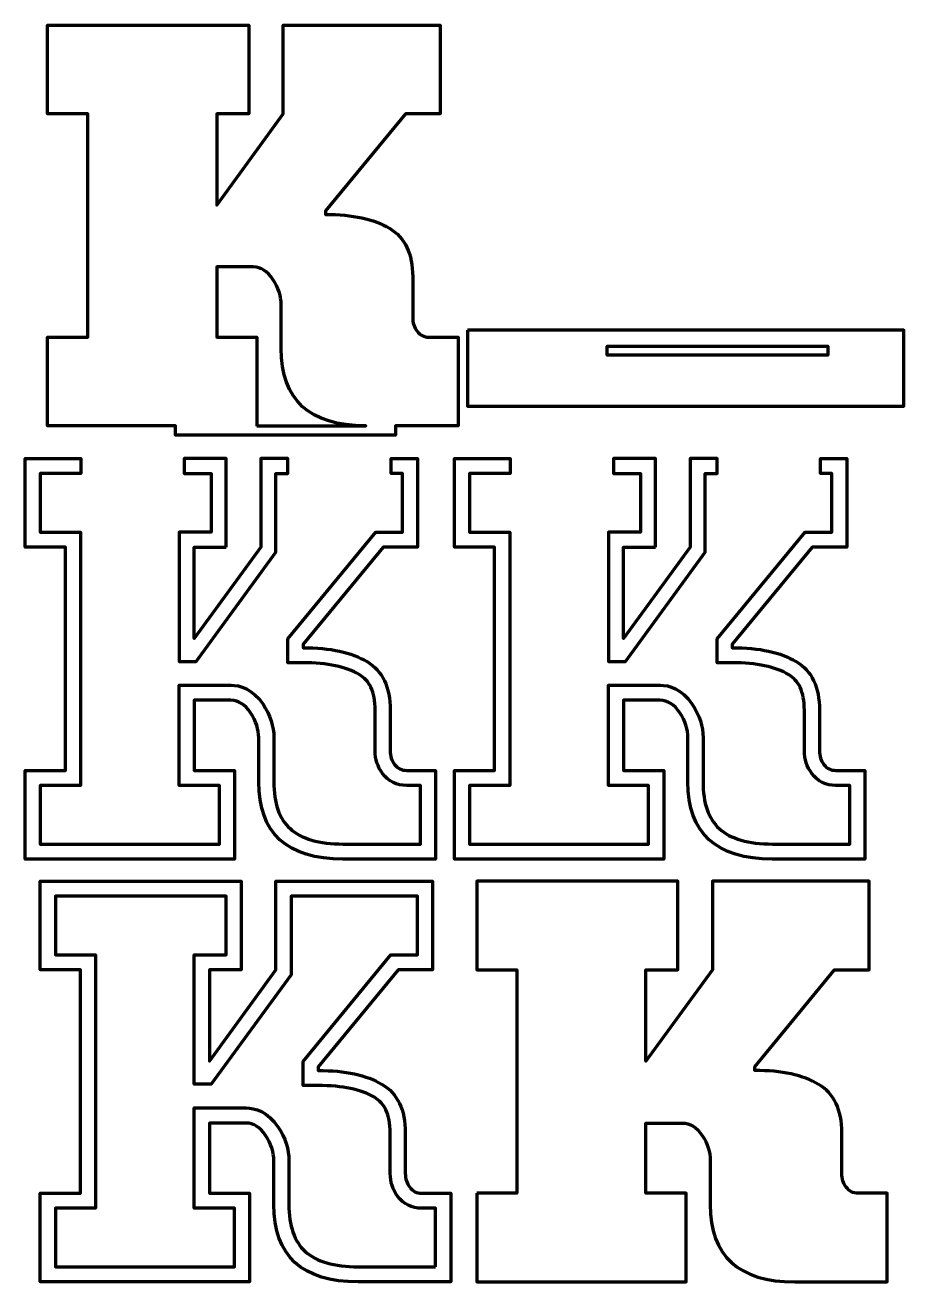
# Model space of a CAD drawing. Header units: inches. Extents: x 0.9 to 21.3, y 0.9 to 30.1.
import ezdxf

# ---------------------------------------------------------------- set-up
doc = ezdxf.new("R2010")
doc.units = ezdxf.units.IN
doc.header["$MEASUREMENT"] = 0
doc.layers.add('Layer 1', color=7, linetype='Continuous')

# ---------------------------------------------------------------- blocks, each defined once
blk = doc.blocks.new('block 2')
at = {"layer": 'Layer 1', "color": 7, "lineweight": 70, "true_color": 0xffffff}
blk.add_open_spline([(11.402, 2.979), (11.402, 2.979), (12.335, 2.979), (12.335, 2.979), (12.335, 2.979), (12.335, 8.157), (12.335, 8.157), (12.335, 8.157), (11.402, 8.157), (11.402, 8.157), (11.402, 8.157), (11.402, 10.214), (11.402, 10.214), (11.402, 10.214), (16.066, 10.214), (16.066, 10.214), (16.066, 10.214), (16.066, 8.157), (16.066, 8.157), (16.066, 8.157), (15.324, 8.157), (15.324, 8.157), (15.324, 8.157), (15.324, 6.041), (15.324, 6.041), (15.324, 6.041), (16.867, 8.157), (16.867, 8.157), (16.867, 8.157), (16.867, 10.214), (16.867, 10.214), (16.867, 10.214), (20.502, 10.214), (20.502, 10.214), (20.502, 10.214), (20.502, 8.157), (20.502, 8.157), (20.502, 8.157), (19.701, 8.157), (19.701, 8.157), (19.701, 8.157), (17.848, 5.909), (17.848, 5.909), (17.848, 5.909), (17.848, 5.825), (17.848, 5.825), (18.477, 5.825), (18.972, 5.718), (19.33, 5.502), (19.689, 5.287), (19.869, 4.912), (19.869, 4.378), (19.869, 4.378), (19.869, 3.434), (19.869, 3.434), (19.869, 3.314), (19.902, 3.208), (19.97, 3.117), (20.038, 3.025), (20.132, 2.979), (20.251, 2.979), (20.251, 2.979), (20.921, 2.979), (20.921, 2.979), (20.921, 2.979), (20.921, 0.922), (20.921, 0.922), (20.921, 0.922), (18.78, 0.922), (18.78, 0.922), (17.473, 0.922), (16.819, 1.52), (16.819, 2.716), (16.819, 2.716), (16.819, 3.733), (16.819, 3.733), (16.819, 3.932), (16.755, 4.127), (16.628, 4.319), (16.5, 4.51), (16.349, 4.606), (16.173, 4.606), (16.173, 4.606), (15.324, 4.606), (15.324, 4.606), (15.324, 4.606), (15.324, 2.979), (15.324, 2.979), (15.324, 2.979), (16.257, 2.979), (16.257, 2.979), (16.257, 2.979), (16.257, 0.922), (16.257, 0.922), (16.257, 0.922), (11.402, 0.922), (11.402, 0.922), (11.402, 0.922), (11.402, 2.979), (11.402, 2.979)], degree=3, knots=[0, 0, 0, 0, 1, 1, 1, 2, 2, 2, 3, 3, 3, 4, 4, 4, 5, 5, 5, 6, 6, 6, 7, 7, 7, 8, 8, 8, 9, 9, 9, 10, 10, 10, 11, 11, 11, 12, 12, 12, 13, 13, 13, 14, 14, 14, 15, 15, 15, 16, 16, 16, 17, 17, 17, 18, 18, 18, 19, 19, 19, 20, 20, 20, 21, 21, 21, 22, 22, 22, 23, 23, 23, 24, 24, 24, 25, 25, 25, 26, 26, 26, 27, 27, 27, 28, 28, 28, 29, 29, 29, 30, 30, 30, 31, 31, 31, 32, 32, 32, 33, 33, 33, 33], dxfattribs=at)
blk = doc.blocks.new('block 3')
at = {"layer": 'Layer 1', "color": 7, "lineweight": 70, "true_color": 0xffffff}
blk.add_lwpolyline([(5.593, 17.961), (5.593, 20.018), (4.621, 20.018), (4.621, 19.668), (5.243, 19.668), (5.243, 18.311), (4.502, 18.311), (4.502, 15.308), (4.895, 15.308), (6.745, 17.847), (6.745, 19.668), (7.02, 19.668), (7.02, 20.018), (6.395, 20.018), (6.395, 17.961), (4.852, 15.844), (4.852, 17.961), (5.593, 17.961)], dxfattribs=at)
blk.add_open_spline([(9.779, 12.783), (9.659, 12.783), (9.566, 12.829), (9.498, 12.92), (9.43, 13.012), (9.396, 13.118), (9.396, 13.237), (9.396, 13.237), (9.396, 14.182), (9.396, 14.182), (9.396, 14.716), (9.217, 15.091), (8.858, 15.306), (8.499, 15.521), (8.005, 15.629), (7.375, 15.629), (7.375, 15.629), (7.375, 15.713), (7.375, 15.713), (7.375, 15.713), (9.229, 17.961), (9.229, 17.961), (9.229, 17.961), (10.03, 17.961), (10.03, 17.961), (10.03, 17.961), (10.03, 20.018), (10.03, 20.018), (10.03, 20.018), (9.42, 20.018), (9.42, 20.018), (9.42, 20.018), (9.42, 19.668), (9.42, 19.668), (9.42, 19.668), (9.68, 19.668), (9.68, 19.668), (9.68, 19.668), (9.68, 18.311), (9.68, 18.311), (9.68, 18.311), (9.064, 18.311), (9.064, 18.311), (9.064, 18.311), (7.025, 15.838), (7.025, 15.838), (7.025, 15.838), (7.025, 15.279), (7.025, 15.279), (7.025, 15.279), (7.375, 15.279), (7.375, 15.279), (7.938, 15.279), (8.376, 15.187), (8.678, 15.006), (8.798, 14.934), (8.886, 14.838), (8.946, 14.712), (9.013, 14.573), (9.046, 14.395), (9.046, 14.182), (9.046, 14.182), (9.046, 13.237), (9.046, 13.237), (9.046, 13.041), (9.104, 12.865), (9.217, 12.712), (9.349, 12.532), (9.549, 12.433), (9.779, 12.433), (9.779, 12.433), (10.099, 12.433), (10.099, 12.433), (10.099, 12.433), (10.099, 11.076), (10.099, 11.076), (10.099, 11.076), (8.308, 11.076), (8.308, 11.076), (7.747, 11.076), (7.332, 11.196), (7.073, 11.433), (6.82, 11.664), (6.697, 12.02), (6.697, 12.52), (6.697, 12.52), (6.697, 13.536), (6.697, 13.536), (6.697, 13.805), (6.613, 14.067), (6.447, 14.316), (6.203, 14.682), (5.906, 14.759), (5.701, 14.759), (5.701, 14.759), (4.502, 14.759), (4.502, 14.759), (4.502, 14.759), (4.502, 12.433), (4.502, 12.433), (4.502, 12.433), (5.435, 12.433), (5.435, 12.433), (5.435, 12.433), (5.435, 11.076), (5.435, 11.076), (5.435, 11.076), (1.28, 11.076), (1.28, 11.076), (1.28, 11.076), (1.28, 12.433), (1.28, 12.433), (1.28, 12.433), (2.212, 12.433), (2.212, 12.433), (2.212, 12.433), (2.212, 18.311), (2.212, 18.311), (2.212, 18.311), (1.28, 18.311), (1.28, 18.311), (1.28, 18.311), (1.28, 19.668), (1.28, 19.668), (1.28, 19.668), (2.222, 19.668), (2.222, 19.668), (2.222, 19.668), (2.222, 20.018), (2.222, 20.018), (2.222, 20.018), (0.93, 20.018), (0.93, 20.018), (0.93, 20.018), (0.93, 17.961), (0.93, 17.961), (0.93, 17.961), (1.862, 17.961), (1.862, 17.961), (1.862, 17.961), (1.862, 12.783), (1.862, 12.783), (1.862, 12.783), (0.93, 12.783), (0.93, 12.783), (0.93, 12.783), (0.93, 10.726), (0.93, 10.726), (0.93, 10.726), (5.785, 10.726), (5.785, 10.726), (5.785, 10.726), (5.785, 12.783), (5.785, 12.783), (5.785, 12.783), (4.852, 12.783), (4.852, 12.783), (4.852, 12.783), (4.852, 14.409), (4.852, 14.409), (4.852, 14.409), (5.701, 14.409), (5.701, 14.409), (5.876, 14.409), (6.028, 14.313), (6.155, 14.122), (6.283, 13.931), (6.347, 13.735), (6.347, 13.536), (6.347, 13.536), (6.347, 12.52), (6.347, 12.52), (6.347, 11.324), (7, 10.726), (8.308, 10.726), (8.308, 10.726), (10.449, 10.726), (10.449, 10.726), (10.449, 10.726), (10.449, 12.783), (10.449, 12.783), (10.449, 12.783), (9.779, 12.783), (9.779, 12.783), (9.779, 12.783), (9.779, 12.783), (9.779, 12.783)], degree=3, knots=[0, 0, 0, 0, 1, 1, 1, 2, 2, 2, 3, 3, 3, 4, 4, 4, 5, 5, 5, 6, 6, 6, 7, 7, 7, 8, 8, 8, 9, 9, 9, 10, 10, 10, 11, 11, 11, 12, 12, 12, 13, 13, 13, 14, 14, 14, 15, 15, 15, 16, 16, 16, 17, 17, 17, 18, 18, 18, 19, 19, 19, 20, 20, 20, 21, 21, 21, 22, 22, 22, 23, 23, 23, 24, 24, 24, 25, 25, 25, 26, 26, 26, 27, 27, 27, 28, 28, 28, 29, 29, 29, 30, 30, 30, 31, 31, 31, 32, 32, 32, 33, 33, 33, 34, 34, 34, 35, 35, 35, 36, 36, 36, 37, 37, 37, 38, 38, 38, 39, 39, 39, 40, 40, 40, 41, 41, 41, 42, 42, 42, 43, 43, 43, 44, 44, 44, 45, 45, 45, 46, 46, 46, 47, 47, 47, 48, 48, 48, 49, 49, 49, 50, 50, 50, 51, 51, 51, 52, 52, 52, 53, 53, 53, 54, 54, 54, 55, 55, 55, 56, 56, 56, 57, 57, 57, 58, 58, 58, 59, 59, 59, 60, 60, 60, 61, 61, 61, 62, 62, 62, 62], dxfattribs=at)
blk = doc.blocks.new('block 4')
at = {"layer": 'Layer 1', "color": 7, "lineweight": 70, "true_color": 0xffffff}
blk.add_lwpolyline([(15.548, 17.961), (15.548, 20.018), (14.575, 20.018), (14.575, 19.668), (15.198, 19.668), (15.198, 18.311), (14.456, 18.311), (14.456, 15.308), (14.849, 15.308), (16.699, 17.847), (16.699, 19.668), (16.974, 19.668), (16.974, 20.018), (16.349, 20.018), (16.349, 17.961), (14.806, 15.844), (14.806, 17.961), (15.548, 17.961)], dxfattribs=at)
blk.add_open_spline([(19.733, 12.783), (19.613, 12.783), (19.52, 12.829), (19.452, 12.92), (19.384, 13.012), (19.35, 13.118), (19.35, 13.237), (19.35, 13.237), (19.35, 14.182), (19.35, 14.182), (19.35, 14.716), (19.171, 15.091), (18.812, 15.306), (18.453, 15.521), (17.959, 15.629), (17.329, 15.629), (17.329, 15.629), (17.329, 15.713), (17.329, 15.713), (17.329, 15.713), (19.183, 17.961), (19.183, 17.961), (19.183, 17.961), (19.984, 17.961), (19.984, 17.961), (19.984, 17.961), (19.984, 20.018), (19.984, 20.018), (19.984, 20.018), (19.374, 20.018), (19.374, 20.018), (19.374, 20.018), (19.374, 19.668), (19.374, 19.668), (19.374, 19.668), (19.634, 19.668), (19.634, 19.668), (19.634, 19.668), (19.634, 18.311), (19.634, 18.311), (19.634, 18.311), (19.018, 18.311), (19.018, 18.311), (19.018, 18.311), (16.979, 15.838), (16.979, 15.838), (16.979, 15.838), (16.979, 15.279), (16.979, 15.279), (16.979, 15.279), (17.329, 15.279), (17.329, 15.279), (17.892, 15.279), (18.33, 15.187), (18.632, 15.006), (18.753, 14.934), (18.84, 14.838), (18.9, 14.712), (18.967, 14.573), (19, 14.395), (19, 14.182), (19, 14.182), (19, 13.237), (19, 13.237), (19, 13.041), (19.058, 12.865), (19.171, 12.712), (19.303, 12.532), (19.503, 12.433), (19.733, 12.433), (19.733, 12.433), (20.053, 12.433), (20.053, 12.433), (20.053, 12.433), (20.053, 11.076), (20.053, 11.076), (20.053, 11.076), (18.262, 11.076), (18.262, 11.076), (17.702, 11.076), (17.286, 11.196), (17.027, 11.433), (16.774, 11.664), (16.651, 12.02), (16.651, 12.52), (16.651, 12.52), (16.651, 13.536), (16.651, 13.536), (16.651, 13.805), (16.567, 14.067), (16.401, 14.316), (16.157, 14.682), (15.861, 14.759), (15.655, 14.759), (15.655, 14.759), (14.456, 14.759), (14.456, 14.759), (14.456, 14.759), (14.456, 12.433), (14.456, 12.433), (14.456, 12.433), (15.389, 12.433), (15.389, 12.433), (15.389, 12.433), (15.389, 11.076), (15.389, 11.076), (15.389, 11.076), (11.234, 11.076), (11.234, 11.076), (11.234, 11.076), (11.234, 12.433), (11.234, 12.433), (11.234, 12.433), (12.166, 12.433), (12.166, 12.433), (12.166, 12.433), (12.166, 18.311), (12.166, 18.311), (12.166, 18.311), (11.234, 18.311), (11.234, 18.311), (11.234, 18.311), (11.234, 19.668), (11.234, 19.668), (11.234, 19.668), (12.176, 19.668), (12.176, 19.668), (12.176, 19.668), (12.176, 20.018), (12.176, 20.018), (12.176, 20.018), (10.884, 20.018), (10.884, 20.018), (10.884, 20.018), (10.884, 17.961), (10.884, 17.961), (10.884, 17.961), (11.816, 17.961), (11.816, 17.961), (11.816, 17.961), (11.816, 12.783), (11.816, 12.783), (11.816, 12.783), (10.884, 12.783), (10.884, 12.783), (10.884, 12.783), (10.884, 10.726), (10.884, 10.726), (10.884, 10.726), (15.739, 10.726), (15.739, 10.726), (15.739, 10.726), (15.739, 12.783), (15.739, 12.783), (15.739, 12.783), (14.806, 12.783), (14.806, 12.783), (14.806, 12.783), (14.806, 14.409), (14.806, 14.409), (14.806, 14.409), (15.655, 14.409), (15.655, 14.409), (15.83, 14.409), (15.982, 14.313), (16.11, 14.122), (16.237, 13.931), (16.301, 13.735), (16.301, 13.536), (16.301, 13.536), (16.301, 12.52), (16.301, 12.52), (16.301, 11.324), (16.955, 10.726), (18.262, 10.726), (18.262, 10.726), (20.403, 10.726), (20.403, 10.726), (20.403, 10.726), (20.403, 12.783), (20.403, 12.783), (20.403, 12.783), (19.733, 12.783), (19.733, 12.783), (19.733, 12.783), (19.733, 12.783), (19.733, 12.783), (19.733, 12.783), (19.733, 12.783), (19.733, 12.783)], degree=3, knots=[0, 0, 0, 0, 1, 1, 1, 2, 2, 2, 3, 3, 3, 4, 4, 4, 5, 5, 5, 6, 6, 6, 7, 7, 7, 8, 8, 8, 9, 9, 9, 10, 10, 10, 11, 11, 11, 12, 12, 12, 13, 13, 13, 14, 14, 14, 15, 15, 15, 16, 16, 16, 17, 17, 17, 18, 18, 18, 19, 19, 19, 20, 20, 20, 21, 21, 21, 22, 22, 22, 23, 23, 23, 24, 24, 24, 25, 25, 25, 26, 26, 26, 27, 27, 27, 28, 28, 28, 29, 29, 29, 30, 30, 30, 31, 31, 31, 32, 32, 32, 33, 33, 33, 34, 34, 34, 35, 35, 35, 36, 36, 36, 37, 37, 37, 38, 38, 38, 39, 39, 39, 40, 40, 40, 41, 41, 41, 42, 42, 42, 43, 43, 43, 44, 44, 44, 45, 45, 45, 46, 46, 46, 47, 47, 47, 48, 48, 48, 49, 49, 49, 50, 50, 50, 51, 51, 51, 52, 52, 52, 53, 53, 53, 54, 54, 54, 55, 55, 55, 56, 56, 56, 57, 57, 57, 58, 58, 58, 59, 59, 59, 60, 60, 60, 61, 61, 61, 62, 62, 62, 63, 63, 63, 63], dxfattribs=at)

msp = doc.modelspace()

# ---------------------------------------------------------------- linework, layer by layer
at = {"layer": 'Layer 1', "color": 7, "lineweight": 80, "true_color": 0xffffff}
for points in [[(11.188, 22.99), (11.188, 21.233), (21.307, 21.233), (21.307, 22.99), (11.188, 22.99)], [(19.545, 22.413), (14.429, 22.413), (14.429, 22.623), (19.545, 22.623), (19.545, 22.413), (19.545, 22.413)]]:
    msp.add_lwpolyline(points, dxfattribs=at)
at = {"layer": 'Layer 1', "color": 7, "lineweight": 70, "true_color": 0xffffff}
for points, knots in [([(10.299, 22.832), (10.18, 22.832), (10.086, 22.877), (10.018, 22.969), (9.951, 23.061), (9.917, 23.166), (9.917, 23.286), (9.917, 23.286), (9.917, 24.231), (9.917, 24.231), (9.917, 24.765), (9.737, 25.14), (9.379, 25.355), (9.02, 25.57), (8.525, 25.678), (7.896, 25.678), (7.896, 25.678), (7.896, 25.761), (7.896, 25.761), (7.896, 25.761), (9.749, 28.01), (9.749, 28.01), (9.749, 28.01), (10.551, 28.01), (10.551, 28.01), (10.551, 28.01), (10.551, 30.067), (10.551, 30.067), (10.551, 30.067), (6.915, 30.067), (6.915, 30.067), (6.915, 30.067), (6.915, 28.01), (6.915, 28.01), (6.915, 28.01), (5.372, 25.893), (5.372, 25.893), (5.372, 25.893), (5.372, 28.01), (5.372, 28.01), (5.372, 28.01), (6.114, 28.01), (6.114, 28.01), (6.114, 28.01), (6.114, 30.067), (6.114, 30.067), (6.114, 30.067), (1.45, 30.067), (1.45, 30.067), (1.45, 30.067), (1.45, 28.01), (1.45, 28.01), (1.45, 28.01), (2.383, 28.01), (2.383, 28.01), (2.383, 28.01), (2.383, 22.832), (2.383, 22.832), (2.383, 22.832), (1.45, 22.832), (1.45, 22.832), (1.45, 22.832), (1.45, 20.775), (1.45, 20.775), (1.45, 20.775), (4.417, 20.775), (4.417, 20.775), (4.417, 20.775), (4.417, 20.561), (4.417, 20.561), (4.417, 20.561), (9.519, 20.561), (9.519, 20.561), (9.519, 20.561), (9.519, 20.775), (9.519, 20.775), (9.519, 20.775), (10.969, 20.775), (10.969, 20.775), (10.969, 20.775), (10.969, 22.832), (10.969, 22.832), (10.969, 22.832), (10.299, 22.832), (10.299, 22.832)], [0, 0, 0, 0, 1, 1, 1, 2, 2, 2, 3, 3, 3, 4, 4, 4, 5, 5, 5, 6, 6, 6, 7, 7, 7, 8, 8, 8, 9, 9, 9, 10, 10, 10, 11, 11, 11, 12, 12, 12, 13, 13, 13, 14, 14, 14, 15, 15, 15, 16, 16, 16, 17, 17, 17, 18, 18, 18, 19, 19, 19, 20, 20, 20, 21, 21, 21, 22, 22, 22, 23, 23, 23, 24, 24, 24, 25, 25, 25, 26, 26, 26, 27, 27, 27, 28, 28, 28, 28]), ([(6.305, 20.775), (6.305, 20.775), (6.305, 22.832), (6.305, 22.832), (6.305, 22.832), (5.372, 22.832), (5.372, 22.832), (5.372, 22.832), (5.372, 24.458), (5.372, 24.458), (5.372, 24.458), (6.221, 24.458), (6.221, 24.458), (6.397, 24.458), (6.548, 24.362), (6.676, 24.171), (6.803, 23.98), (6.867, 23.784), (6.867, 23.585), (6.867, 23.585), (6.867, 22.569), (6.867, 22.569), (6.867, 21.373), (7.521, 20.775), (8.828, 20.775), (8.828, 20.775), (6.305, 20.775), (6.305, 20.775), (6.305, 20.775), (6.305, 20.775), (6.305, 20.775)], [0, 0, 0, 0, 1, 1, 1, 2, 2, 2, 3, 3, 3, 4, 4, 4, 5, 5, 5, 6, 6, 6, 7, 7, 7, 8, 8, 8, 9, 9, 9, 10, 10, 10, 10]), ([(10.129, 2.979), (10.009, 2.979), (9.916, 3.025), (9.848, 3.117), (9.78, 3.208), (9.746, 3.314), (9.746, 3.434), (9.746, 3.434), (9.746, 4.378), (9.746, 4.378), (9.746, 4.912), (9.567, 5.287), (9.208, 5.502), (8.849, 5.718), (8.355, 5.825), (7.725, 5.825), (7.725, 5.825), (7.725, 5.909), (7.725, 5.909), (7.725, 5.909), (9.579, 8.157), (9.579, 8.157), (9.579, 8.157), (10.38, 8.157), (10.38, 8.157), (10.38, 8.157), (10.38, 10.214), (10.38, 10.214), (10.38, 10.214), (6.745, 10.214), (6.745, 10.214), (6.745, 10.214), (6.745, 8.157), (6.745, 8.157), (6.745, 8.157), (5.202, 6.041), (5.202, 6.041), (5.202, 6.041), (5.202, 8.157), (5.202, 8.157), (5.202, 8.157), (5.943, 8.157), (5.943, 8.157), (5.943, 8.157), (5.943, 10.214), (5.943, 10.214), (5.943, 10.214), (1.28, 10.214), (1.28, 10.214), (1.28, 10.214), (1.28, 8.157), (1.28, 8.157), (1.28, 8.157), (2.212, 8.157), (2.212, 8.157), (2.212, 8.157), (2.212, 2.979), (2.212, 2.979), (2.212, 2.979), (1.28, 2.979), (1.28, 2.979), (1.28, 2.979), (1.28, 0.922), (1.28, 0.922), (1.28, 0.922), (6.135, 0.922), (6.135, 0.922), (6.135, 0.922), (6.135, 2.979), (6.135, 2.979), (6.135, 2.979), (5.202, 2.979), (5.202, 2.979), (5.202, 2.979), (5.202, 4.606), (5.202, 4.606), (5.202, 4.606), (6.051, 4.606), (6.051, 4.606), (6.226, 4.606), (6.378, 4.51), (6.505, 4.319), (6.633, 4.127), (6.697, 3.932), (6.697, 3.733), (6.697, 3.733), (6.697, 2.716), (6.697, 2.716), (6.697, 1.52), (7.35, 0.922), (8.658, 0.922), (8.658, 0.922), (10.799, 0.922), (10.799, 0.922), (10.799, 0.922), (10.799, 2.979), (10.799, 2.979), (10.799, 2.979), (10.129, 2.979), (10.129, 2.979), (10.129, 2.979), (10.129, 2.979), (10.129, 2.979)], [0, 0, 0, 0, 1, 1, 1, 2, 2, 2, 3, 3, 3, 4, 4, 4, 5, 5, 5, 6, 6, 6, 7, 7, 7, 8, 8, 8, 9, 9, 9, 10, 10, 10, 11, 11, 11, 12, 12, 12, 13, 13, 13, 14, 14, 14, 15, 15, 15, 16, 16, 16, 17, 17, 17, 18, 18, 18, 19, 19, 19, 20, 20, 20, 21, 21, 21, 22, 22, 22, 23, 23, 23, 24, 24, 24, 25, 25, 25, 26, 26, 26, 27, 27, 27, 28, 28, 28, 29, 29, 29, 30, 30, 30, 31, 31, 31, 32, 32, 32, 33, 33, 33, 34, 34, 34, 34]), ([(10.449, 1.272), (10.449, 1.272), (8.658, 1.272), (8.658, 1.272), (8.097, 1.272), (7.682, 1.392), (7.423, 1.629), (7.17, 1.861), (7.047, 2.216), (7.047, 2.716), (7.047, 2.716), (7.047, 3.733), (7.047, 3.733), (7.047, 4.001), (6.963, 4.263), (6.797, 4.513), (6.553, 4.879), (6.256, 4.956), (6.051, 4.956), (6.051, 4.956), (4.852, 4.956), (4.852, 4.956), (4.852, 4.956), (4.852, 2.629), (4.852, 2.629), (4.852, 2.629), (5.785, 2.629), (5.785, 2.629), (5.785, 2.629), (5.785, 1.272), (5.785, 1.272), (5.785, 1.272), (1.63, 1.272), (1.63, 1.272), (1.63, 1.272), (1.63, 2.629), (1.63, 2.629), (1.63, 2.629), (2.562, 2.629), (2.562, 2.629), (2.562, 2.629), (2.562, 8.507), (2.562, 8.507), (2.562, 8.507), (1.63, 8.507), (1.63, 8.507), (1.63, 8.507), (1.63, 9.864), (1.63, 9.864), (1.63, 9.864), (5.593, 9.864), (5.593, 9.864), (5.593, 9.864), (5.593, 8.507), (5.593, 8.507), (5.593, 8.507), (4.852, 8.507), (4.852, 8.507), (4.852, 8.507), (4.852, 5.505), (4.852, 5.505), (4.852, 5.505), (5.245, 5.505), (5.245, 5.505), (5.245, 5.505), (7.095, 8.043), (7.095, 8.043), (7.095, 8.043), (7.095, 9.864), (7.095, 9.864), (7.095, 9.864), (10.03, 9.864), (10.03, 9.864), (10.03, 9.864), (10.03, 8.507), (10.03, 8.507), (10.03, 8.507), (9.414, 8.507), (9.414, 8.507), (9.414, 8.507), (7.375, 6.035), (7.375, 6.035), (7.375, 6.035), (7.375, 5.475), (7.375, 5.475), (7.375, 5.475), (7.725, 5.475), (7.725, 5.475), (8.288, 5.475), (8.726, 5.384), (9.028, 5.202), (9.148, 5.13), (9.236, 5.034), (9.296, 4.909), (9.363, 4.77), (9.396, 4.591), (9.396, 4.378), (9.396, 4.378), (9.396, 3.434), (9.396, 3.434), (9.396, 3.238), (9.454, 3.061), (9.567, 2.908), (9.699, 2.729), (9.899, 2.629), (10.129, 2.629), (10.129, 2.629), (10.449, 2.629), (10.449, 2.629), (10.449, 2.629), (10.449, 1.272), (10.449, 1.272), (10.449, 1.272), (10.449, 1.272), (10.449, 1.272)], [0, 0, 0, 0, 1, 1, 1, 2, 2, 2, 3, 3, 3, 4, 4, 4, 5, 5, 5, 6, 6, 6, 7, 7, 7, 8, 8, 8, 9, 9, 9, 10, 10, 10, 11, 11, 11, 12, 12, 12, 13, 13, 13, 14, 14, 14, 15, 15, 15, 16, 16, 16, 17, 17, 17, 18, 18, 18, 19, 19, 19, 20, 20, 20, 21, 21, 21, 22, 22, 22, 23, 23, 23, 24, 24, 24, 25, 25, 25, 26, 26, 26, 27, 27, 27, 28, 28, 28, 29, 29, 29, 30, 30, 30, 31, 31, 31, 32, 32, 32, 33, 33, 33, 34, 34, 34, 35, 35, 35, 36, 36, 36, 37, 37, 37, 38, 38, 38, 38])]:
    msp.add_open_spline(points, degree=3, knots=knots, dxfattribs=at)

# ---------------------------------------------------------------- block references
at = {"layer": 'Layer 1'}
for name in ['block 3', 'block 4', 'block 2']:
    msp.add_blockref(name, (0, 0), dxfattribs=at)

doc.saveas('drawing.dxf')
